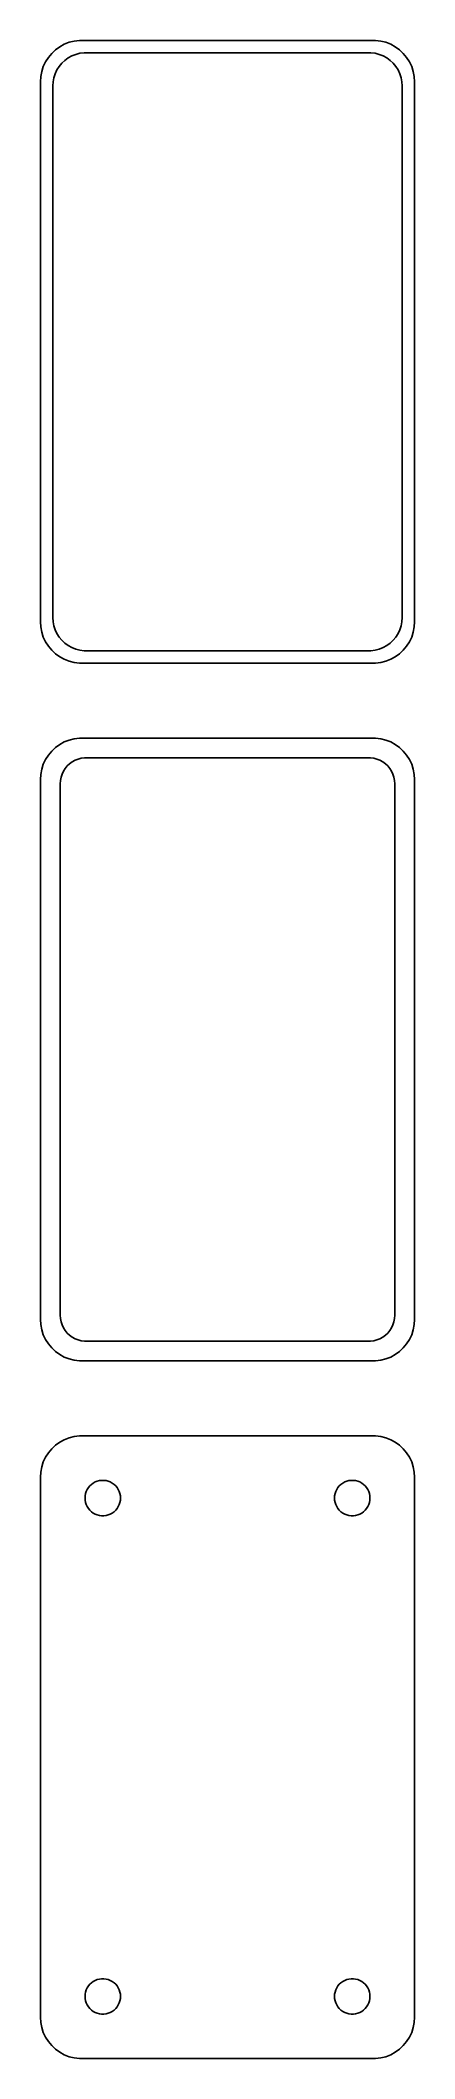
# Model space of a CAD drawing. Header units: metres. Extents: x -22 to 22, y 215 to 457.
import ezdxf

# ---------------------------------------------------------------- set-up
doc = ezdxf.new("R2010")
doc.units = ezdxf.units.M

msp = doc.modelspace()

# ---------------------------------------------------------------- linework, layer by layer
for p, q in [((-19.6289, 457.024), (-20.1791, 456.722)), ((-19.0451, 457.255), (-19.6289, 457.024)), ((-18.4369, 457.411), (-19.0451, 457.255)), ((-17.8139, 457.49), (-18.4369, 457.411)), ((17.8139, 457.49), (-17.8139, 457.49)), ((18.4369, 457.411), (17.8139, 457.49)), ((19.0451, 457.255), (18.4369, 457.411)), ((19.6289, 457.024), (19.0451, 457.255)), ((20.1791, 456.722), (19.6289, 457.024)), ((-21.8815, 454.909), (-22.1489, 454.341)), ((-21.5451, 455.439), (-21.8815, 454.909)), ((-21.1448, 455.923), (-21.5451, 455.439)), ((-20.6871, 456.353), (-21.1448, 455.923)), ((-20.1791, 456.722), (-20.6871, 456.353)), ((-20.2361, 454.351), (-19.9159, 454.738)), ((-19.9159, 454.738), (-19.5497, 455.082)), ((-19.5497, 455.082), (-19.1433, 455.377)), ((-19.1433, 455.377), (-18.7031, 455.619)), ((-18.7031, 455.619), (-18.2361, 455.804)), ((-18.2361, 455.804), (-17.7495, 455.929)), ((-17.7495, 455.929), (-17.2512, 455.992)), ((-17.2512, 455.992), (17.2512, 455.992)), ((17.2512, 455.992), (17.7495, 455.929)), ((17.7495, 455.929), (18.2361, 455.804)), ((18.2361, 455.804), (18.7031, 455.619)), ((18.7031, 455.619), (19.1433, 455.377)), ((19.1433, 455.377), (19.5497, 455.082)), ((19.5497, 455.082), (19.9159, 454.738)), ((19.9159, 454.738), (20.2361, 454.351)), ((20.6871, 456.353), (20.1791, 456.722)), ((21.1448, 455.923), (20.6871, 456.353)), ((21.5451, 455.439), (21.1448, 455.923)), ((21.8815, 454.909), (21.5451, 455.439)), ((22.1489, 454.341), (21.8815, 454.909)), ((-22.4606, 453.127), (-22.5, 452.5)), ((-22.5, 452.5), (-22.5, 387.5)), ((-22.3429, 453.743), (-22.4606, 453.127)), ((-22.1489, 454.341), (-22.3429, 453.743)), ((-21, 452), (-20.9684, 452.501)), ((-21, 388), (-21, 452)), ((-20.9684, 452.501), (-20.8743, 452.995)), ((-20.8743, 452.995), (-20.7191, 453.472)), ((-20.7191, 453.472), (-20.5052, 453.927)), ((-20.5052, 453.927), (-20.2361, 454.351)), ((20.2361, 454.351), (20.5052, 453.927)), ((20.5052, 453.927), (20.7191, 453.472)), ((20.7191, 453.472), (20.8743, 452.995)), ((20.8743, 452.995), (20.9684, 452.501)), ((20.9684, 452.501), (21, 452)), ((21, 452), (21, 388)), ((22.3429, 453.743), (22.1489, 454.341)), ((22.4606, 453.127), (22.3429, 453.743)), ((22.5, 452.5), (22.4606, 453.127)), ((22.5, 387.5), (22.5, 452.5)), ((-22.5, 387.5), (-22.4606, 386.873)), ((-22.4606, 386.873), (-22.3429, 386.257)), ((-20.9684, 387.499), (-21, 388)), ((-20.8743, 387.005), (-20.9684, 387.499)), ((-20.7191, 386.528), (-20.8743, 387.005)), ((-20.5052, 386.073), (-20.7191, 386.528)), ((20.7191, 386.528), (20.5052, 386.073)), ((20.8743, 387.005), (20.7191, 386.528)), ((20.9684, 387.499), (20.8743, 387.005)), ((21, 388), (20.9684, 387.499)), ((22.3429, 386.257), (22.4606, 386.873)), ((22.4606, 386.873), (22.5, 387.5)), ((-22.3429, 386.257), (-22.1489, 385.659)), ((-22.1489, 385.659), (-21.8815, 385.091)), ((-21.8815, 385.091), (-21.5451, 384.561)), ((-21.5451, 384.561), (-21.1448, 384.077)), ((-21.1448, 384.077), (-20.6871, 383.647)), ((-20.2361, 385.649), (-20.5052, 386.073)), ((-19.9159, 385.262), (-20.2361, 385.649)), ((-19.5497, 384.918), (-19.9159, 385.262)), ((-19.1433, 384.623), (-19.5497, 384.918)), ((-18.7031, 384.381), (-19.1433, 384.623)), ((-18.2361, 384.196), (-18.7031, 384.381)), ((-17.7495, 384.071), (-18.2361, 384.196)), ((-17.2512, 384.008), (-17.7495, 384.071)), ((17.2512, 384.008), (-17.2512, 384.008)), ((17.7495, 384.071), (17.2512, 384.008)), ((18.2361, 384.196), (17.7495, 384.071)), ((18.7031, 384.381), (18.2361, 384.196)), ((19.1433, 384.623), (18.7031, 384.381)), ((19.5497, 384.918), (19.1433, 384.623)), ((19.9159, 385.262), (19.5497, 384.918)), ((20.2361, 385.649), (19.9159, 385.262)), ((20.5052, 386.073), (20.2361, 385.649)), ((20.6871, 383.647), (21.1448, 384.077)), ((21.1448, 384.077), (21.5451, 384.561)), ((21.5451, 384.561), (21.8815, 385.091)), ((21.8815, 385.091), (22.1489, 385.659)), ((22.1489, 385.659), (22.3429, 386.257)), ((-20.6871, 383.647), (-20.1791, 383.278)), ((-20.1791, 383.278), (-19.6289, 382.976)), ((-19.6289, 382.976), (-19.0451, 382.745)), ((-19.0451, 382.745), (-18.4369, 382.589)), ((-18.4369, 382.589), (-17.8139, 382.51)), ((-17.8139, 382.51), (17.8139, 382.51)), ((17.8139, 382.51), (18.4369, 382.589)), ((18.4369, 382.589), (19.0451, 382.745)), ((19.0451, 382.745), (19.6289, 382.976)), ((19.6289, 382.976), (20.1791, 383.278)), ((20.1791, 383.278), (20.6871, 383.647)), ((-21.1448, 371.923), (-21.5451, 371.439)), ((-20.6871, 372.353), (-21.1448, 371.923)), ((-20.1791, 372.722), (-20.6871, 372.353)), ((-19.6289, 373.024), (-20.1791, 372.722)), ((-19.0451, 373.255), (-19.6289, 373.024)), ((-18.4369, 373.411), (-19.0451, 373.255)), ((-17.8139, 373.49), (-18.4369, 373.411)), ((17.8139, 373.49), (-17.8139, 373.49)), ((18.4369, 373.411), (17.8139, 373.49)), ((19.0451, 373.255), (18.4369, 373.411)), ((19.6289, 373.024), (19.0451, 373.255)), ((20.1791, 372.722), (19.6289, 373.024)), ((20.6871, 372.353), (20.1791, 372.722)), ((21.1448, 371.923), (20.6871, 372.353)), ((21.5451, 371.439), (21.1448, 371.923)), ((-22.3429, 369.743), (-22.4606, 369.127)), ((-22.1489, 370.341), (-22.3429, 369.743)), ((-21.8815, 370.909), (-22.1489, 370.341)), ((-21.5451, 371.439), (-21.8815, 370.909)), ((-19.8943, 369.146), (-19.7279, 369.5)), ((-19.7279, 369.5), (-19.5184, 369.83)), ((-19.5184, 369.83), (-19.2692, 370.131)), ((-19.2692, 370.131), (-18.9842, 370.399)), ((-18.9842, 370.399), (-18.668, 370.628)), ((-18.668, 370.628), (-18.3254, 370.817)), ((-18.3254, 370.817), (-17.9619, 370.961)), ((-17.9619, 370.961), (-17.5833, 371.058)), ((-17.5833, 371.058), (-17.1954, 371.107)), ((-17.1954, 371.107), (17.1954, 371.107)), ((17.1954, 371.107), (17.5833, 371.058)), ((17.5833, 371.058), (17.9619, 370.961)), ((17.9619, 370.961), (18.3254, 370.817)), ((18.3254, 370.817), (18.668, 370.628)), ((18.668, 370.628), (18.9842, 370.399)), ((18.9842, 370.399), (19.2692, 370.131)), ((19.2692, 370.131), (19.5184, 369.83)), ((19.5184, 369.83), (19.7279, 369.5)), ((19.7279, 369.5), (19.8943, 369.146)), ((21.8815, 370.909), (21.5451, 371.439)), ((22.1489, 370.341), (21.8815, 370.909)), ((22.3429, 369.743), (22.1489, 370.341)), ((22.4606, 369.127), (22.3429, 369.743)), ((-22.4606, 369.127), (-22.5, 368.5)), ((-22.5, 368.5), (-22.5, 303.5)), ((-20.1129, 368), (-20.0884, 368.39)), ((-20.1129, 304), (-20.1129, 368)), ((-20.0884, 368.39), (-20.0151, 368.774)), ((-20.0151, 368.774), (-19.8943, 369.146)), ((19.8943, 369.146), (20.0151, 368.774)), ((20.0151, 368.774), (20.0884, 368.39)), ((20.0884, 368.39), (20.1129, 368)), ((20.1129, 368), (20.1129, 304)), ((22.5, 368.5), (22.4606, 369.127)), ((22.5, 303.5), (22.5, 368.5)), ((-20.0884, 303.61), (-20.1129, 304)), ((20.1129, 304), (20.0884, 303.61)), ((-22.5, 303.5), (-22.4606, 302.873)), ((-22.4606, 302.873), (-22.3429, 302.257)), ((-22.3429, 302.257), (-22.1489, 301.659)), ((-22.1489, 301.659), (-21.8815, 301.091)), ((-20.0151, 303.226), (-20.0884, 303.61)), ((-19.8943, 302.854), (-20.0151, 303.226)), ((-19.7279, 302.5), (-19.8943, 302.854)), ((-19.5184, 302.17), (-19.7279, 302.5)), ((-19.2692, 301.869), (-19.5184, 302.17)), ((-18.9842, 301.601), (-19.2692, 301.869)), ((-18.668, 301.372), (-18.9842, 301.601)), ((-18.3254, 301.183), (-18.668, 301.372)), ((18.668, 301.372), (18.3254, 301.183)), ((18.9842, 301.601), (18.668, 301.372)), ((19.2692, 301.869), (18.9842, 301.601)), ((19.5184, 302.17), (19.2692, 301.869)), ((19.7279, 302.5), (19.5184, 302.17)), ((19.8943, 302.854), (19.7279, 302.5)), ((20.0151, 303.226), (19.8943, 302.854)), ((20.0884, 303.61), (20.0151, 303.226)), ((21.8815, 301.091), (22.1489, 301.659)), ((22.1489, 301.659), (22.3429, 302.257)), ((22.3429, 302.257), (22.4606, 302.873)), ((22.4606, 302.873), (22.5, 303.5)), ((-21.8815, 301.091), (-21.5451, 300.561)), ((-21.5451, 300.561), (-21.1448, 300.077)), ((-21.1448, 300.077), (-20.6871, 299.647)), ((-20.6871, 299.647), (-20.1791, 299.278)), ((-20.1791, 299.278), (-19.6289, 298.976)), ((-19.6289, 298.976), (-19.0451, 298.745)), ((-17.9619, 301.039), (-18.3254, 301.183)), ((-17.5833, 300.942), (-17.9619, 301.039)), ((-17.1954, 300.893), (-17.5833, 300.942)), ((17.1954, 300.893), (-17.1954, 300.893)), ((17.5833, 300.942), (17.1954, 300.893)), ((17.9619, 301.039), (17.5833, 300.942)), ((18.3254, 301.183), (17.9619, 301.039)), ((19.0451, 298.745), (19.6289, 298.976)), ((19.6289, 298.976), (20.1791, 299.278)), ((20.1791, 299.278), (20.6871, 299.647)), ((20.6871, 299.647), (21.1448, 300.077)), ((21.1448, 300.077), (21.5451, 300.561)), ((21.5451, 300.561), (21.8815, 301.091)), ((-19.0451, 298.745), (-18.4369, 298.589)), ((-18.4369, 298.589), (-17.8139, 298.51)), ((-17.8139, 298.51), (17.8139, 298.51)), ((17.8139, 298.51), (18.4369, 298.589)), ((18.4369, 298.589), (19.0451, 298.745)), ((-19.0451, 289.255), (-19.6289, 289.024)), ((-18.4369, 289.411), (-19.0451, 289.255)), ((-17.8139, 289.49), (-18.4369, 289.411)), ((17.8139, 289.49), (-17.8139, 289.49)), ((18.4369, 289.411), (17.8139, 289.49)), ((19.0451, 289.255), (18.4369, 289.411)), ((19.6289, 289.024), (19.0451, 289.255)), ((-21.8815, 286.909), (-22.1489, 286.341)), ((-21.5451, 287.439), (-21.8815, 286.909)), ((-21.1448, 287.923), (-21.5451, 287.439)), ((-20.6871, 288.353), (-21.1448, 287.923)), ((-20.1791, 288.722), (-20.6871, 288.353)), ((-19.6289, 289.024), (-20.1791, 288.722)), ((20.1791, 288.722), (19.6289, 289.024)), ((20.6871, 288.353), (20.1791, 288.722)), ((21.1448, 287.923), (20.6871, 288.353)), ((21.5451, 287.439), (21.1448, 287.923)), ((21.8815, 286.909), (21.5451, 287.439)), ((22.1489, 286.341), (21.8815, 286.909)), ((-22.4606, 285.127), (-22.5, 284.5)), ((-22.5, 284.5), (-22.5, 219.5)), ((-22.3429, 285.743), (-22.4606, 285.127)), ((-22.1489, 286.341), (-22.3429, 285.743)), ((22.3429, 285.743), (22.1489, 286.341)), ((22.4606, 285.127), (22.3429, 285.743)), ((22.5, 284.5), (22.4606, 285.127)), ((22.5, 219.5), (22.5, 284.5)), ((-17.1353, 282), (-17.1185, 282.268)), ((-17.1185, 281.732), (-17.1353, 282)), ((-17.1185, 282.268), (-17.0682, 282.531)), ((-17.0682, 282.531), (-16.9853, 282.786)), ((-16.9853, 282.786), (-16.8712, 283.029)), ((-16.8712, 283.029), (-16.7275, 283.255)), ((-16.7275, 283.255), (-16.5565, 283.462)), ((-16.5565, 283.462), (-16.3611, 283.645)), ((-16.3611, 283.645), (-16.1441, 283.803)), ((-16.1441, 283.803), (-15.9091, 283.932)), ((-15.9091, 283.932), (-15.6598, 284.031)), ((-15.6598, 284.031), (-15.4001, 284.097)), ((-15.4001, 284.097), (-15.1341, 284.131)), ((-15.1341, 284.131), (-14.8659, 284.131)), ((-14.8659, 284.131), (-14.5999, 284.097)), ((-14.5999, 284.097), (-14.3401, 284.031)), ((-14.3401, 284.031), (-14.0908, 283.932)), ((-14.0908, 283.932), (-13.8559, 283.803)), ((-13.8559, 283.803), (-13.6389, 283.645)), ((-13.6389, 283.645), (-13.4434, 283.462)), ((-13.4434, 283.462), (-13.2725, 283.255)), ((-13.2725, 283.255), (-13.1288, 283.029)), ((-13.1288, 283.029), (-13.0146, 282.786)), ((-13.0146, 282.786), (-12.9318, 282.531)), ((-12.9318, 282.531), (-12.8815, 282.268)), ((-12.8815, 282.268), (-12.8647, 282)), ((-12.8647, 282), (-12.8815, 281.732)), ((12.8647, 282), (12.8815, 282.268)), ((12.8815, 281.732), (12.8647, 282)), ((12.8815, 282.268), (12.9318, 282.531)), ((12.9318, 282.531), (13.0146, 282.786)), ((13.0146, 282.786), (13.1288, 283.029)), ((13.1288, 283.029), (13.2725, 283.255)), ((13.2725, 283.255), (13.4434, 283.462)), ((13.4434, 283.462), (13.6389, 283.645)), ((13.6389, 283.645), (13.8559, 283.803)), ((13.8559, 283.803), (14.0908, 283.932)), ((14.0908, 283.932), (14.3401, 284.031)), ((14.3401, 284.031), (14.5999, 284.097)), ((14.5999, 284.097), (14.8659, 284.131)), ((14.8659, 284.131), (15.1341, 284.131)), ((15.1341, 284.131), (15.4001, 284.097)), ((15.4001, 284.097), (15.6598, 284.031)), ((15.6598, 284.031), (15.9091, 283.932)), ((15.9091, 283.932), (16.1441, 283.803)), ((16.1441, 283.803), (16.3611, 283.645)), ((16.3611, 283.645), (16.5565, 283.462)), ((16.5565, 283.462), (16.7275, 283.255)), ((16.7275, 283.255), (16.8712, 283.029)), ((16.8712, 283.029), (16.9853, 282.786)), ((16.9853, 282.786), (17.0682, 282.531)), ((17.0682, 282.531), (17.1185, 282.268)), ((17.1185, 282.268), (17.1353, 282)), ((17.1353, 282), (17.1185, 281.732)), ((-17.0682, 281.469), (-17.1185, 281.732)), ((-16.9853, 281.214), (-17.0682, 281.469)), ((-16.8712, 280.971), (-16.9853, 281.214)), ((-16.7275, 280.745), (-16.8712, 280.971)), ((-16.5565, 280.538), (-16.7275, 280.745)), ((-16.3611, 280.355), (-16.5565, 280.538)), ((-16.1441, 280.197), (-16.3611, 280.355)), ((-15.9091, 280.068), (-16.1441, 280.197)), ((-15.6598, 279.969), (-15.9091, 280.068)), ((-15.4001, 279.903), (-15.6598, 279.969)), ((-15.1341, 279.869), (-15.4001, 279.903)), ((-14.8659, 279.869), (-15.1341, 279.869)), ((-14.5999, 279.903), (-14.8659, 279.869)), ((-14.3401, 279.969), (-14.5999, 279.903)), ((-14.0908, 280.068), (-14.3401, 279.969)), ((-13.8559, 280.197), (-14.0908, 280.068)), ((-13.6389, 280.355), (-13.8559, 280.197)), ((-13.4434, 280.538), (-13.6389, 280.355)), ((-13.2725, 280.745), (-13.4434, 280.538)), ((-13.1288, 280.971), (-13.2725, 280.745)), ((-13.0146, 281.214), (-13.1288, 280.971)), ((-12.9318, 281.469), (-13.0146, 281.214)), ((-12.8815, 281.732), (-12.9318, 281.469)), ((12.9318, 281.469), (12.8815, 281.732)), ((13.0146, 281.214), (12.9318, 281.469)), ((13.1288, 280.971), (13.0146, 281.214)), ((13.2725, 280.745), (13.1288, 280.971)), ((13.4434, 280.538), (13.2725, 280.745)), ((13.6389, 280.355), (13.4434, 280.538)), ((13.8559, 280.197), (13.6389, 280.355)), ((14.0908, 280.068), (13.8559, 280.197)), ((14.3401, 279.969), (14.0908, 280.068)), ((14.5999, 279.903), (14.3401, 279.969)), ((14.8659, 279.869), (14.5999, 279.903)), ((15.1341, 279.869), (14.8659, 279.869)), ((15.4001, 279.903), (15.1341, 279.869)), ((15.6598, 279.969), (15.4001, 279.903)), ((15.9091, 280.068), (15.6598, 279.969)), ((16.1441, 280.197), (15.9091, 280.068)), ((16.3611, 280.355), (16.1441, 280.197)), ((16.5565, 280.538), (16.3611, 280.355)), ((16.7275, 280.745), (16.5565, 280.538)), ((16.8712, 280.971), (16.7275, 280.745)), ((16.9853, 281.214), (16.8712, 280.971)), ((17.0682, 281.469), (16.9853, 281.214)), ((17.1185, 281.732), (17.0682, 281.469)), ((-16.5565, 223.462), (-16.3611, 223.645)), ((-16.3611, 223.645), (-16.1441, 223.803)), ((-16.1441, 223.803), (-15.9091, 223.932)), ((-15.9091, 223.932), (-15.6598, 224.031)), ((-15.6598, 224.031), (-15.4001, 224.097)), ((-15.4001, 224.097), (-15.1341, 224.131)), ((-15.1341, 224.131), (-14.8659, 224.131)), ((-14.8659, 224.131), (-14.5999, 224.097)), ((-14.5999, 224.097), (-14.3401, 224.031)), ((-14.3401, 224.031), (-14.0908, 223.932)), ((-14.0908, 223.932), (-13.8559, 223.803)), ((-13.8559, 223.803), (-13.6389, 223.645)), ((-13.6389, 223.645), (-13.4434, 223.462)), ((13.4434, 223.462), (13.6389, 223.645)), ((13.6389, 223.645), (13.8559, 223.803)), ((13.8559, 223.803), (14.0908, 223.932)), ((14.0908, 223.932), (14.3401, 224.031)), ((14.3401, 224.031), (14.5999, 224.097)), ((14.5999, 224.097), (14.8659, 224.131)), ((14.8659, 224.131), (15.1341, 224.131)), ((15.1341, 224.131), (15.4001, 224.097)), ((15.4001, 224.097), (15.6598, 224.031)), ((15.6598, 224.031), (15.9091, 223.932)), ((15.9091, 223.932), (16.1441, 223.803)), ((16.1441, 223.803), (16.3611, 223.645)), ((16.3611, 223.645), (16.5565, 223.462)), ((-17.1353, 222), (-17.1185, 222.268)), ((-17.1185, 221.732), (-17.1353, 222)), ((-17.1185, 222.268), (-17.0682, 222.531)), ((-17.0682, 221.469), (-17.1185, 221.732)), ((-17.0682, 222.531), (-16.9853, 222.786)), ((-16.9853, 221.214), (-17.0682, 221.469)), ((-16.9853, 222.786), (-16.8712, 223.029)), ((-16.8712, 220.971), (-16.9853, 221.214)), ((-16.8712, 223.029), (-16.7275, 223.255)), ((-16.7275, 223.255), (-16.5565, 223.462)), ((-13.4434, 223.462), (-13.2725, 223.255)), ((-13.2725, 223.255), (-13.1288, 223.029)), ((-13.1288, 223.029), (-13.0146, 222.786)), ((-13.0146, 221.214), (-13.1288, 220.971)), ((-13.0146, 222.786), (-12.9318, 222.531)), ((-12.9318, 221.469), (-13.0146, 221.214)), ((-12.9318, 222.531), (-12.8815, 222.268)), ((-12.8815, 221.732), (-12.9318, 221.469)), ((-12.8815, 222.268), (-12.8647, 222)), ((-12.8647, 222), (-12.8815, 221.732)), ((12.8647, 222), (12.8815, 222.268)), ((12.8815, 221.732), (12.8647, 222)), ((12.8815, 222.268), (12.9318, 222.531)), ((12.9318, 221.469), (12.8815, 221.732)), ((12.9318, 222.531), (13.0146, 222.786)), ((13.0146, 221.214), (12.9318, 221.469)), ((13.0146, 222.786), (13.1288, 223.029)), ((13.1288, 220.971), (13.0146, 221.214)), ((13.1288, 223.029), (13.2725, 223.255)), ((13.2725, 223.255), (13.4434, 223.462)), ((16.5565, 223.462), (16.7275, 223.255)), ((16.7275, 223.255), (16.8712, 223.029)), ((16.8712, 223.029), (16.9853, 222.786)), ((16.9853, 221.214), (16.8712, 220.971)), ((16.9853, 222.786), (17.0682, 222.531)), ((17.0682, 221.469), (16.9853, 221.214)), ((17.0682, 222.531), (17.1185, 222.268)), ((17.1185, 221.732), (17.0682, 221.469)), ((17.1185, 222.268), (17.1353, 222)), ((17.1353, 222), (17.1185, 221.732)), ((-22.5, 219.5), (-22.4606, 218.873)), ((-22.4606, 218.873), (-22.3429, 218.257)), ((-16.7275, 220.745), (-16.8712, 220.971)), ((-16.5565, 220.538), (-16.7275, 220.745)), ((-16.3611, 220.355), (-16.5565, 220.538)), ((-16.1441, 220.197), (-16.3611, 220.355)), ((-15.9091, 220.068), (-16.1441, 220.197)), ((-15.6598, 219.969), (-15.9091, 220.068)), ((-15.4001, 219.903), (-15.6598, 219.969)), ((-15.1341, 219.869), (-15.4001, 219.903)), ((-14.8659, 219.869), (-15.1341, 219.869)), ((-14.5999, 219.903), (-14.8659, 219.869)), ((-14.3401, 219.969), (-14.5999, 219.903)), ((-14.0908, 220.068), (-14.3401, 219.969)), ((-13.8559, 220.197), (-14.0908, 220.068)), ((-13.6389, 220.355), (-13.8559, 220.197)), ((-13.4434, 220.538), (-13.6389, 220.355)), ((-13.2725, 220.745), (-13.4434, 220.538)), ((-13.1288, 220.971), (-13.2725, 220.745)), ((13.2725, 220.745), (13.1288, 220.971)), ((13.4434, 220.538), (13.2725, 220.745)), ((13.6389, 220.355), (13.4434, 220.538)), ((13.8559, 220.197), (13.6389, 220.355)), ((14.0908, 220.068), (13.8559, 220.197)), ((14.3401, 219.969), (14.0908, 220.068)), ((14.5999, 219.903), (14.3401, 219.969)), ((14.8659, 219.869), (14.5999, 219.903)), ((15.1341, 219.869), (14.8659, 219.869)), ((15.4001, 219.903), (15.1341, 219.869)), ((15.6598, 219.969), (15.4001, 219.903)), ((15.9091, 220.068), (15.6598, 219.969)), ((16.1441, 220.197), (15.9091, 220.068)), ((16.3611, 220.355), (16.1441, 220.197)), ((16.5565, 220.538), (16.3611, 220.355)), ((16.7275, 220.745), (16.5565, 220.538)), ((16.8712, 220.971), (16.7275, 220.745)), ((22.3429, 218.257), (22.4606, 218.873)), ((22.4606, 218.873), (22.5, 219.5)), ((-22.3429, 218.257), (-22.1489, 217.659)), ((-22.1489, 217.659), (-21.8815, 217.091)), ((-21.8815, 217.091), (-21.5451, 216.561)), ((-21.5451, 216.561), (-21.1448, 216.077)), ((21.1448, 216.077), (21.5451, 216.561)), ((21.5451, 216.561), (21.8815, 217.091)), ((21.8815, 217.091), (22.1489, 217.659)), ((22.1489, 217.659), (22.3429, 218.257)), ((-21.1448, 216.077), (-20.6871, 215.647)), ((-20.6871, 215.647), (-20.1791, 215.278)), ((-20.1791, 215.278), (-19.6289, 214.976)), ((-19.6289, 214.976), (-19.0451, 214.745)), ((-19.0451, 214.745), (-18.4369, 214.589)), ((-18.4369, 214.589), (-17.8139, 214.51)), ((-17.8139, 214.51), (17.8139, 214.51)), ((17.8139, 214.51), (18.4369, 214.589)), ((18.4369, 214.589), (19.0451, 214.745)), ((19.0451, 214.745), (19.6289, 214.976)), ((19.6289, 214.976), (20.1791, 215.278)), ((20.1791, 215.278), (20.6871, 215.647)), ((20.6871, 215.647), (21.1448, 216.077))]:
    msp.add_line(p, q)

doc.saveas('drawing.dxf')
